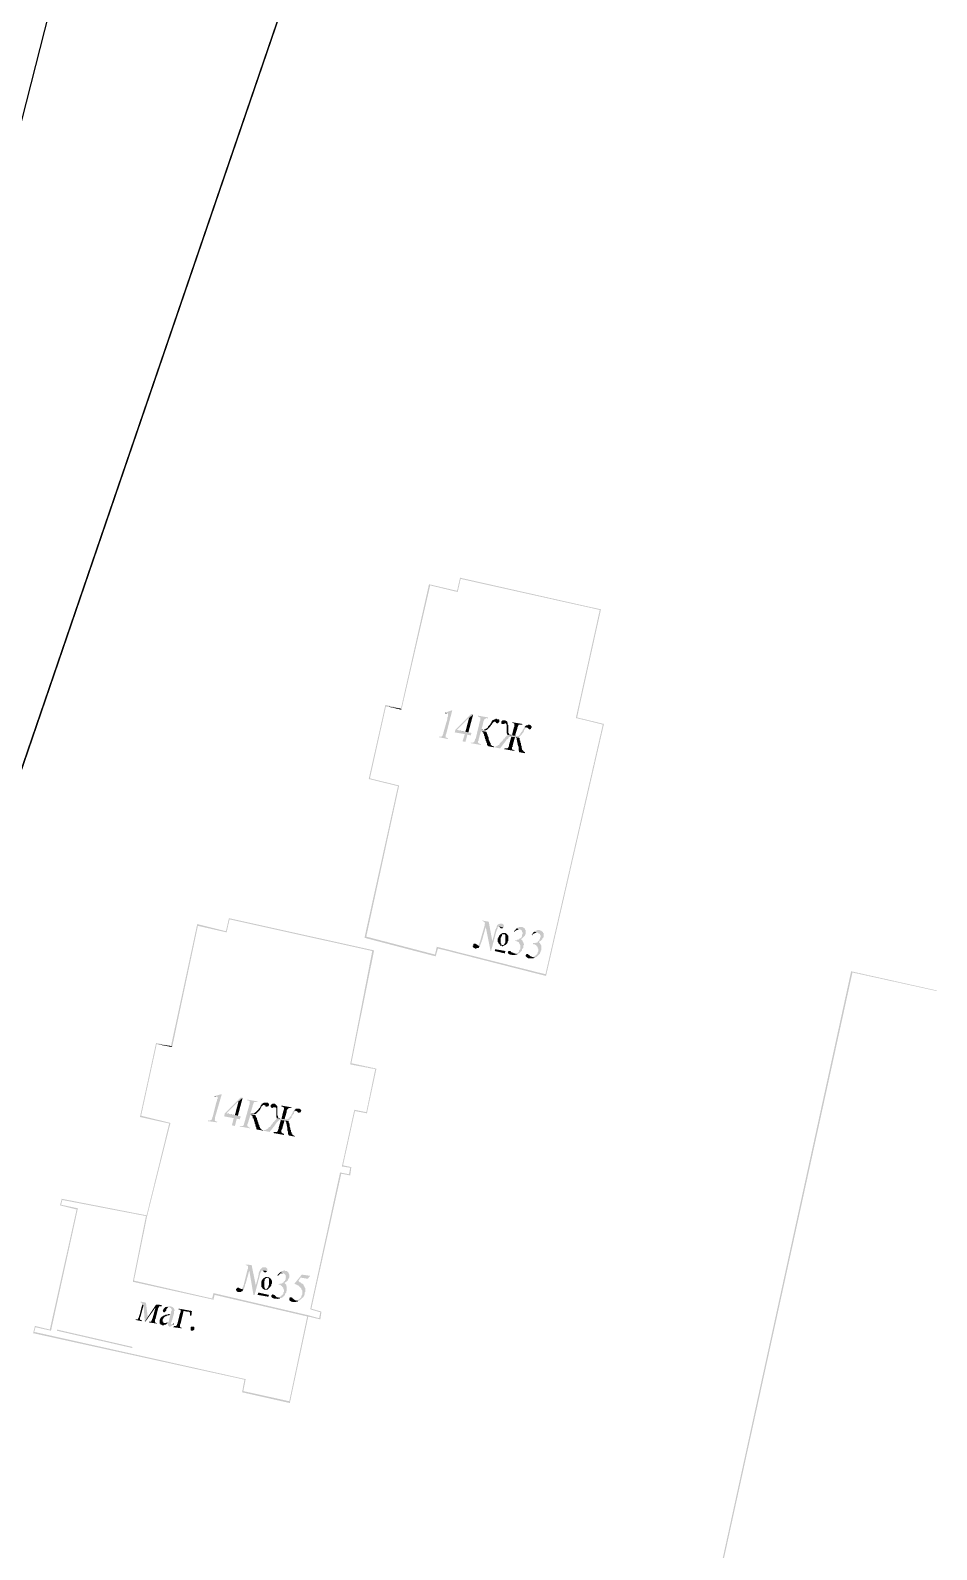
# Model space of a CAD drawing. Extents: x 243 to 885, y -99 to 1005.
# Drawn here: x 549.3 to 634.3, y 765.3 to 907.7 of the extents above; entities that cross this region are included whole.
import ezdxf

# ---------------------------------------------------------------- set-up
doc = ezdxf.new("R2010")
doc.units = 0
doc.header["$MEASUREMENT"] = 0
for name, color, linetype in [('DLXSCENE', 7, 'Continuous'), ('PDF _Геометрия', 7, 'Continuous'), ('PDF _Сплошная заливка', 7, 'Continuous')]:
    doc.layers.add(name, color=color, linetype=linetype)

# ---------------------------------------------------------------- blocks, each defined once
blk = doc.blocks.new('*U46')
blk.add_line((202.13, 735.12), (308.35, 1045.59))

msp = doc.modelspace()

# ---------------------------------------------------------------- hatches: boundary and pattern name
at = {"layer": 'PDF _Сплошная заливка', "linetype": 'ByBlock', "transparency": 33554559}
for points in [[(589.57, 856.4), (589.29, 855.17), (589.35, 855.06), (589.63, 856.29), (602.78, 853.43)], [(602.78, 853.44), (589.63, 856.29), (602.67, 853.38)], [(586.66, 855.79), (584.03, 844.14), (584.08, 844.03), (586.77, 855.68), (589.29, 855.17)], [(589.29, 855.17), (586.77, 855.68), (589.35, 855.06)], [(600.55, 843.3), (602.67, 853.38), (600.43, 843.25)], [(602.78, 853.43), (602.67, 853.37), (600.54, 843.3)], [(582.57, 844.48), (581.01, 837.53), (581.12, 837.59), (582.63, 844.37), (584.03, 844.14)], [(584.03, 844.13), (582.63, 844.36), (584.08, 844.02)], [(588.84, 843.97), (588.79, 843.97), (588.17, 843.74), (588.39, 843.69), (588.45, 843.69), (588.45, 843.63), (588.45, 843.58), (588.45, 843.52), (588.45, 843.46), (588.45, 843.41), (588.39, 843.29), (588.39, 843.18), (588, 841.84), (588, 841.78), (587.95, 841.67), (587.95, 841.62), (587.89, 841.56), (587.83, 841.51), (587.78, 841.51), (587.72, 841.51), (587.61, 841.51), (587.61, 841.45), (588.39, 841.28), (588.45, 841.34), (588.34, 841.4), (588.28, 841.4), (588.23, 841.4), (588.23, 841.45), (588.23, 841.51), (588.23, 841.62), (588.23, 841.67), (588.28, 841.78)], [(588.17, 843.75), (588.17, 843.69), (588.23, 843.69), (588.34, 843.69), (588.4, 843.69)], [(590.81, 843.58), (590.64, 843.64), (589.13, 842.13), (589.07, 841.9), (590.02, 841.74), (589.8, 841.06), (590.08, 841.01), (590.25, 841.68), (590.58, 841.62), (590.64, 841.85), (590.36, 841.9), (589.29, 842.13), (590.41, 843.25)], [(590.8, 843.58), (590.41, 843.24), (590.07, 841.95), (589.29, 842.12), (590.35, 841.9)], [(592.2, 843.3), (591.25, 843.47), (591.25, 843.36), (591.36, 843.36), (591.42, 843.3), (591.47, 843.3), (591.47, 843.24), (591.47, 843.19), (591.47, 843.13), (591.47, 843.02), (591.42, 842.91), (591.03, 841.28), (590.97, 841.28), (590.97, 841.17), (590.91, 841.06), (590.91, 841), (590.86, 841), (590.8, 840.95), (590.75, 840.95), (590.69, 840.95), (590.58, 840.95), (590.58, 840.89), (591.53, 840.72), (591.53, 840.78), (591.42, 840.84), (591.36, 840.84), (591.31, 840.89), (591.25, 840.95), (591.25, 841), (591.25, 841.06), (591.31, 841.12), (591.31, 841.23), (591.53, 842.01), (592.03, 841.96), (591.98, 842.01), (591.92, 842.01), (591.92, 842.07), (591.98, 842.07), (591.59, 842.18), (591.75, 842.85), (591.75, 842.91), (591.81, 843.02), (591.81, 843.08), (591.87, 843.13), (591.92, 843.19), (591.98, 843.19), (592.03, 843.24), (592.09, 843.24), (592.2, 843.19)], [(600.55, 843.3), (600.43, 843.24), (603.07, 842.69)], [(603.07, 842.69), (600.44, 843.25), (602.96, 842.63)], [(592.04, 841.96), (591.53, 842.02), (591.59, 842.02), (591.64, 841.96), (591.7, 841.91), (591.76, 841.91), (591.76, 841.85), (591.76, 841.79), (591.81, 841.74), (591.81, 841.62), (591.87, 841.57), (591.87, 841.45), (591.92, 841.34), (591.92, 841.28), (591.98, 841.23), (591.98, 841.12), (592.04, 841.01), (592.04, 840.95), (592.09, 840.9), (592.09, 840.84), (592.09, 840.73), (592.15, 840.67), (592.15, 840.62), (592.71, 840.5), (592.71, 840.56), (592.71, 840.62), (592.6, 840.62), (592.54, 840.67), (592.48, 840.73), (592.43, 840.79), (592.43, 840.84), (592.43, 840.9), (592.37, 840.95), (592.37, 841.01), (592.32, 841.06), (592.32, 841.12), (592.26, 841.23), (592.26, 841.28), (592.26, 841.4), (592.2, 841.51), (592.15, 841.62), (592.15, 841.68), (592.09, 841.79), (592.09, 841.85), (592.04, 841.91)], [(592.59, 843.02), (592.54, 842.96), (592.54, 842.91), (592.48, 842.79), (592.43, 842.74), (592.37, 842.62), (592.31, 842.57), (592.26, 842.51), (592.2, 842.46), (592.2, 842.4), (592.15, 842.35), (592.09, 842.29), (591.98, 842.24), (591.92, 842.18), (591.87, 842.18), (591.81, 842.13), (591.7, 842.13), (591.64, 842.13), (591.59, 842.18), (591.98, 842.07), (592.03, 842.13), (592.09, 842.13), (592.15, 842.18), (592.2, 842.24), (592.26, 842.29), (592.31, 842.35), (592.37, 842.4), (592.43, 842.51), (592.48, 842.57), (592.54, 842.62), (592.59, 842.74), (592.65, 842.79), (592.65, 842.85), (592.71, 842.85), (592.76, 842.91), (592.82, 842.91)], [(593.04, 843.13), (592.98, 843.18), (592.93, 843.18), (592.87, 843.13), (592.82, 843.13), (592.7, 843.07), (592.65, 843.07), (592.59, 843.02), (592.82, 842.9), (592.87, 842.9), (592.93, 842.85), (592.93, 842.79), (592.98, 842.79), (593.04, 842.74), (593.1, 842.74), (593.15, 842.79), (593.21, 842.85), (593.26, 842.9), (593.26, 842.96), (593.26, 843.02), (593.26, 843.07), (593.21, 843.13), (593.15, 843.13)], [(595.62, 842.41), (595.56, 842.35), (595.56, 842.3), (595.51, 842.24), (595.45, 842.13), (595.4, 842.01), (595.34, 841.96), (595.28, 841.85), (595.23, 841.79), (595.23, 841.74), (595.17, 841.68), (595.12, 841.62), (595.06, 841.57), (595, 841.57), (594.89, 841.57), (594.84, 841.57), (594, 841.68), (594.05, 841.62), (594, 841.62), (593.94, 841.57), (593.88, 841.51), (593.83, 841.46), (593.77, 841.4), (593.77, 841.35), (593.66, 841.29), (593.6, 841.18), (593.55, 841.12), (593.49, 841.06), (593.44, 841.01), (593.38, 840.95), (593.32, 840.89), (593.27, 840.84), (593.27, 840.78), (593.21, 840.73), (593.16, 840.73), (593.1, 840.67), (593.05, 840.62), (592.99, 840.62), (592.93, 840.56), (592.82, 840.56), (592.77, 840.56), (592.77, 840.51), (593.32, 840.39), (593.83, 841.06), (593.88, 841.12), (593.94, 841.23), (594.05, 841.29), (594.11, 841.35), (594.11, 841.4), (594.17, 841.46), (594.28, 841.51), (594.33, 841.51), (594.78, 841.46), (595.12, 841.4), (595.12, 841.46), (595.17, 841.51), (595.23, 841.57), (595.28, 841.62), (595.34, 841.68), (595.4, 841.79), (595.45, 841.85), (595.51, 841.9), (595.56, 842.01), (595.56, 842.07), (595.62, 842.18), (595.68, 842.24), (595.68, 842.3), (595.73, 842.3), (595.79, 842.35), (595.84, 842.35)], [(593.77, 843.02), (593.71, 843.02), (593.66, 843.02), (593.6, 843.02), (593.55, 843.02), (593.49, 842.96), (593.43, 842.91), (593.43, 842.85), (593.43, 842.79), (593.43, 842.74), (593.49, 842.68), (593.55, 842.68), (593.6, 842.68), (593.71, 842.68), (593.77, 842.74), (593.88, 842.74), (594.05, 842.68), (594.05, 842.74), (594.05, 842.79), (593.99, 842.85), (593.99, 842.91), (593.94, 842.96), (593.88, 842.96), (593.83, 843.02)], [(594.05, 842.68), (593.88, 842.74), (593.88, 842.68), (593.94, 842.63), (593.94, 842.57), (593.94, 842.51), (593.94, 842.4), (593.94, 842.29), (593.94, 842.23), (593.94, 842.12), (593.94, 842.01), (593.94, 841.95), (593.94, 841.9), (593.94, 841.84), (593.99, 841.73), (593.99, 841.67), (594.83, 841.56), (594.33, 841.67), (594.27, 841.67), (594.22, 841.67), (594.16, 841.73), (594.16, 841.78), (594.1, 841.84), (594.1, 841.9), (594.1, 841.95), (594.1, 842.01), (594.1, 842.06), (594.1, 842.17), (594.1, 842.29), (594.1, 842.34), (594.1, 842.46), (594.1, 842.51), (594.1, 842.57), (594.05, 842.63)], [(595.4, 842.69), (594.44, 842.85), (594.44, 842.8), (594.5, 842.8), (594.61, 842.74), (594.67, 842.69), (594.67, 842.63), (594.67, 842.58), (594.67, 842.46), (594.61, 842.35), (594.44, 841.62), (594.39, 841.68), (594.33, 841.68), (594.84, 841.57), (594.72, 841.57), (594.95, 842.3), (594.95, 842.35), (595, 842.46), (595, 842.52), (595.06, 842.58), (595.06, 842.63), (595.12, 842.63), (595.23, 842.63), (595.28, 842.63), (595.4, 842.63)], [(596.07, 842.63), (596.01, 842.63), (595.95, 842.63), (595.9, 842.57), (595.84, 842.57), (595.79, 842.57), (595.73, 842.52), (595.67, 842.46), (595.62, 842.4), (595.84, 842.35), (595.9, 842.35), (595.95, 842.29), (596.01, 842.23), (596.07, 842.18), (596.12, 842.18), (596.23, 842.23), (596.23, 842.29), (596.29, 842.35), (596.29, 842.46), (596.23, 842.52), (596.23, 842.57), (596.18, 842.57)], [(597.63, 819.05), (602.95, 842.63), (597.58, 819.22)], [(603.06, 842.68), (602.95, 842.62), (597.63, 819.05)], [(594.78, 841.45), (594.33, 841.5), (594.38, 841.5), (594.16, 840.72), (594.16, 840.66), (594.16, 840.61), (594.1, 840.5), (594.05, 840.44), (594.05, 840.39), (593.99, 840.39), (593.94, 840.39), (593.82, 840.39), (593.77, 840.39), (593.71, 840.33), (594.66, 840.16), (594.72, 840.22), (594.66, 840.22), (594.61, 840.22), (594.55, 840.27), (594.5, 840.27), (594.44, 840.33), (594.44, 840.39), (594.44, 840.5), (594.5, 840.55), (594.5, 840.66), (594.72, 841.45)], [(595.11, 841.39), (594.78, 841.45), (594.83, 841.39), (594.89, 841.34), (594.89, 841.22), (595, 840.67), (595.06, 840.55), (595.06, 840.44), (595.06, 840.33), (595.06, 840.22), (595.11, 840.16), (595.11, 840.11), (595.11, 840.05), (595.67, 839.94), (595.67, 840.05), (595.62, 840.05), (595.56, 840.11), (595.5, 840.11), (595.5, 840.16), (595.45, 840.22), (595.39, 840.27), (595.39, 840.33), (595.39, 840.38), (595.34, 840.44), (595.34, 840.55), (595.34, 840.61), (595.28, 840.72), (595.28, 840.78), (595.28, 840.89), (595.22, 840.95), (595.22, 841.06), (595.22, 841.11), (595.17, 841.17), (595.17, 841.22), (595.17, 841.28), (595.17, 841.34)], [(581, 837.53), (583.86, 836.92), (581.12, 837.59)], [(580.61, 822.64), (580.78, 822.75), (583.75, 836.86)], [(583.75, 836.86), (580.78, 822.75), (583.86, 836.91)], [(583.75, 836.86), (583.86, 836.92), (581.01, 837.53)], [(564.93, 823.93), (562.47, 812.5), (562.58, 812.39), (564.99, 823.76), (567.62, 823.26)], [(567.62, 823.26), (564.99, 823.76), (567.68, 823.15)], [(567.9, 824.48), (567.62, 823.25), (567.68, 823.14), (567.96, 824.37), (581.51, 821.46)], [(581.51, 821.46), (567.96, 824.37), (581.34, 821.4)], [(591.87, 823.76), (591.48, 822.42), (591.48, 822.36), (591.42, 822.25), (591.42, 822.19), (591.37, 822.09), (591.37, 822.03), (591.31, 821.97), (591.25, 821.91), (591.42, 821.86), (591.42, 821.91), (591.48, 821.97), (591.48, 822.03), (591.53, 822.09), (591.53, 822.14), (591.59, 822.25), (591.59, 822.31), (591.64, 822.42), (591.98, 823.65)], [(592.26, 824.15), (591.64, 824.26), (591.64, 824.21), (591.7, 824.21), (591.81, 824.15), (591.87, 824.09), (591.92, 824.04), (591.92, 823.99), (591.87, 823.93), (591.87, 823.87), (591.87, 823.76), (591.98, 823.65), (592.43, 821.41), (592.6, 822.3)], [(593.49, 823.98), (593.43, 823.98), (593.38, 823.98), (593.32, 823.98), (593.27, 823.92), (593.21, 823.92), (593.1, 823.87), (593.04, 823.81), (593.04, 823.76), (592.99, 823.65), (592.99, 823.59), (592.93, 823.53), (592.93, 823.48), (592.87, 823.42), (592.87, 823.31), (592.82, 823.2), (592.82, 823.14), (592.59, 822.3), (592.43, 821.41), (592.48, 821.41), (592.99, 823.31), (593.04, 823.37), (593.04, 823.42), (593.1, 823.53), (593.1, 823.59), (593.1, 823.65), (593.15, 823.65), (593.21, 823.7), (593.66, 823.59), (593.66, 823.7), (593.71, 823.7), (593.66, 823.81), (593.66, 823.87), (593.6, 823.92), (593.55, 823.92)], [(593.66, 823.59), (593.21, 823.71), (593.27, 823.65), (593.33, 823.59), (593.38, 823.54), (593.44, 823.54), (593.49, 823.54), (593.55, 823.54), (593.61, 823.59)], [(594.89, 823.53), (594.83, 823.48), (594.78, 823.42), (594.72, 823.36), (594.67, 823.31), (594.61, 823.2), (594.67, 823.2), (594.72, 823.26), (594.78, 823.31), (594.89, 823.36), (594.95, 823.36), (595, 823.42), (595.06, 823.42), (595.11, 823.42), (595.17, 823.42)], [(595.34, 823.64), (595.28, 823.64), (595.22, 823.64), (595.17, 823.64), (595.11, 823.64), (595.06, 823.59), (594.94, 823.59), (594.89, 823.53), (595.17, 823.42), (595.22, 823.42), (595.28, 823.36), (595.34, 823.36), (595.34, 823.31), (595.39, 823.25), (595.39, 823.19), (595.45, 823.14), (595.45, 823.09), (595.45, 823.03), (595.39, 822.92), (595.39, 822.86), (595.39, 822.8), (595.34, 822.69), (595.28, 822.64), (595.22, 822.58), (595.17, 822.58), (595.11, 822.52), (595.06, 822.47), (595, 822.47), (594.94, 822.47), (594.89, 822.41), (594.83, 822.41), (594.78, 822.41), (594.72, 822.35), (594.78, 822.35), (594.83, 822.35), (594.89, 822.3), (594.94, 822.3), (595, 822.25), (595.06, 822.25), (595.11, 822.19), (595.11, 822.13), (595.17, 822.07), (595.17, 822.02), (595.22, 821.96), (595.22, 821.91), (595.22, 821.85), (595.22, 821.74), (595.22, 821.68), (595.22, 821.57), (595.17, 821.52), (595.11, 821.46), (595.11, 821.35), (595.06, 821.29), (595, 821.29), (595, 821.23), (594.89, 821.23), (594.83, 821.18), (594.78, 821.18), (594.72, 821.18), (594.66, 821.18), (594.94, 821.07), (595, 821.13), (595.06, 821.18), (595.11, 821.18), (595.17, 821.23), (595.22, 821.29), (595.28, 821.35), (595.34, 821.4), (595.39, 821.46), (595.39, 821.57), (595.45, 821.63), (595.5, 821.68), (595.5, 821.8), (595.5, 821.85), (595.5, 821.91), (595.56, 821.96), (595.56, 822.07), (595.5, 822.13), (595.5, 822.19), (595.5, 822.25), (595.45, 822.3), (595.45, 822.35), (595.39, 822.41), (595.34, 822.47), (595.28, 822.52), (595.39, 822.58), (595.45, 822.64), (595.5, 822.69), (595.56, 822.75), (595.62, 822.8), (595.67, 822.86), (595.67, 822.92), (595.73, 822.97), (595.73, 823.03), (595.73, 823.09), (595.73, 823.14), (595.73, 823.25), (595.73, 823.31), (595.73, 823.36), (595.67, 823.42), (595.67, 823.47), (595.62, 823.53), (595.56, 823.59), (595.5, 823.59), (595.45, 823.64)], [(597.02, 823.37), (596.96, 823.37), (596.91, 823.37), (596.85, 823.37), (596.74, 823.31), (596.68, 823.31), (596.63, 823.26), (596.57, 823.2), (596.85, 823.15), (596.85, 823.09), (596.91, 823.09), (596.96, 823.03), (597.02, 823.03), (597.08, 822.98), (597.08, 822.92), (597.13, 822.86), (597.13, 822.76), (597.13, 822.7), (597.08, 822.64), (597.08, 822.59), (597.02, 822.47), (597.02, 822.41), (596.96, 822.36), (596.91, 822.31), (596.85, 822.25), (596.8, 822.19), (596.68, 822.19), (596.63, 822.14), (596.57, 822.14), (596.46, 822.14), (596.4, 822.14), (596.4, 822.08), (596.46, 822.03), (596.52, 822.03), (596.57, 822.03), (596.63, 821.97), (596.68, 821.97), (596.74, 821.91), (596.74, 821.86), (596.8, 821.8), (596.85, 821.8), (596.85, 821.74), (596.85, 821.69), (596.91, 821.58), (596.91, 821.52), (596.91, 821.47), (596.91, 821.35), (596.85, 821.3), (596.85, 821.19), (596.8, 821.13), (596.74, 821.07), (596.68, 821.02), (596.63, 820.96), (596.57, 820.9), (596.52, 820.9), (596.46, 820.85), (596.4, 820.85), (596.35, 820.85), (596.63, 820.8), (596.68, 820.85), (596.74, 820.85), (596.8, 820.9), (596.85, 820.96), (596.91, 821.02), (596.96, 821.07), (597.02, 821.13), (597.08, 821.19), (597.08, 821.24), (597.13, 821.35), (597.13, 821.41), (597.19, 821.47), (597.19, 821.52), (597.19, 821.64), (597.19, 821.69), (597.19, 821.74), (597.19, 821.86), (597.19, 821.91), (597.13, 821.97), (597.13, 822.03), (597.08, 822.08), (597.08, 822.14), (597.02, 822.19), (596.96, 822.19), (596.96, 822.25), (597.02, 822.31), (597.13, 822.36), (597.19, 822.41), (597.24, 822.47), (597.3, 822.53), (597.3, 822.59), (597.36, 822.64), (597.41, 822.7), (597.41, 822.76), (597.41, 822.81), (597.41, 822.86), (597.41, 822.92), (597.41, 823.03), (597.41, 823.09), (597.36, 823.09), (597.36, 823.15), (597.3, 823.2), (597.3, 823.26), (597.24, 823.26), (597.19, 823.31), (597.13, 823.31)], [(580.61, 822.64), (587.22, 821.07), (580.78, 822.75)], [(587.28, 820.9), (587.22, 821.07), (580.61, 822.64)], [(580.72, 822.75), (580.67, 822.64), (582.74, 822.24)], [(582.74, 822.25), (580.67, 822.64), (582.74, 822.13)], [(590.97, 822.08), (590.92, 822.08), (590.86, 822.08), (590.81, 822.03), (590.81, 821.91), (590.75, 821.91), (590.75, 821.86), (590.81, 821.75), (590.86, 821.69), (590.92, 821.69), (590.97, 821.63), (591.03, 821.63), (591.09, 821.63), (591.14, 821.69), (591.25, 821.69), (591.31, 821.69), (591.36, 821.75), (591.36, 821.8), (591.42, 821.86), (591.25, 821.91), (591.2, 821.97), (591.14, 822.03), (591.09, 822.03), (591.03, 822.08)], [(593.49, 823.03), (593.44, 823.03), (593.38, 822.98), (593.32, 822.92), (593.27, 822.86), (593.21, 822.81), (593.21, 822.75), (593.16, 822.7), (593.16, 822.58), (593.1, 822.58), (593.1, 822.47), (593.1, 822.42), (593.1, 822.36), (593.1, 822.25), (593.16, 822.19), (593.16, 822.13), (593.21, 822.08), (593.27, 822.03), (593.55, 821.97), (593.49, 821.97), (593.44, 822.03), (593.44, 822.08), (593.38, 822.13), (593.38, 822.25), (593.38, 822.3), (593.38, 822.36), (593.38, 822.47), (593.38, 822.53), (593.38, 822.64), (593.44, 822.7), (593.44, 822.75), (593.49, 822.81), (593.49, 822.92), (593.55, 822.98), (593.6, 822.98), (593.66, 822.98), (593.72, 822.98)], [(593.71, 823.09), (593.66, 823.09), (593.6, 823.09), (593.55, 823.09), (593.49, 823.03), (593.71, 822.97), (593.77, 822.97), (593.77, 822.92), (593.83, 822.87), (593.83, 822.81), (593.83, 822.69), (593.83, 822.64), (593.83, 822.52), (593.83, 822.47), (593.83, 822.42), (593.83, 822.3), (593.83, 822.25), (593.77, 822.13), (593.71, 822.08), (593.71, 822.02), (593.66, 821.97), (593.6, 821.97), (593.55, 821.97), (593.27, 822.02), (593.32, 821.97), (593.32, 821.91), (593.43, 821.91), (593.49, 821.91), (593.49, 821.85), (593.6, 821.85), (593.66, 821.91), (593.71, 821.91), (593.77, 821.97), (593.83, 821.97), (593.88, 822.02), (593.94, 822.08), (593.99, 822.13), (594.05, 822.25), (594.05, 822.3), (594.11, 822.36), (594.11, 822.47), (594.11, 822.52), (594.11, 822.58), (594.11, 822.69), (594.11, 822.75), (594.11, 822.81), (594.05, 822.87), (593.99, 822.92), (593.99, 822.97), (593.94, 823.03), (593.88, 823.03), (593.83, 823.09)], [(596.57, 823.2), (596.51, 823.2), (596.46, 823.14), (596.4, 823.08), (596.34, 822.97), (596.29, 822.92), (596.34, 822.86), (596.34, 822.92), (596.4, 822.97), (596.46, 823.03), (596.51, 823.03), (596.57, 823.08), (596.62, 823.08), (596.74, 823.14), (596.79, 823.14), (596.85, 823.14)], [(579.38, 810.88), (581.34, 821.41), (579.27, 810.77)], [(581.51, 821.46), (581.34, 821.41), (579.38, 810.88)], [(587.39, 821.8), (587.22, 821.07), (587.28, 820.9), (587.5, 821.63), (597.58, 819.22)], [(597.64, 819.06), (597.58, 819.23), (587.5, 821.64)], [(593.82, 821.4), (592.87, 821.57), (592.82, 821.4), (593.77, 821.18)], [(594.22, 821.41), (594.11, 821.41), (594.05, 821.29), (594.05, 821.24), (594.11, 821.19), (594.11, 821.13), (594.16, 821.13), (594.22, 821.07), (594.33, 821.07), (594.39, 821.07), (594.44, 821.02), (594.5, 821.02), (594.61, 821.02), (594.67, 821.02), (594.72, 821.02), (594.78, 821.07), (594.89, 821.07), (594.95, 821.07), (594.67, 821.19), (594.61, 821.19), (594.55, 821.24), (594.5, 821.24), (594.44, 821.29), (594.39, 821.29), (594.33, 821.35), (594.33, 821.41), (594.27, 821.41)], [(595.9, 821.12), (595.84, 821.12), (595.78, 821.12), (595.78, 821.07), (595.73, 821.01), (595.73, 820.9), (595.78, 820.85), (595.84, 820.79), (595.9, 820.79), (595.95, 820.73), (596.06, 820.73), (596.12, 820.73), (596.18, 820.73), (596.29, 820.73), (596.34, 820.73), (596.4, 820.73), (596.46, 820.73), (596.51, 820.79), (596.62, 820.79), (596.34, 820.85), (596.23, 820.9), (596.18, 820.9), (596.12, 820.95), (596.06, 821.01), (596.01, 821.07), (595.95, 821.07), (595.95, 821.12)], [(606.59, 729.24), (626.36, 819.39), (634.25, 817.71), (626.24, 819.5), (606.48, 729.19)], [(634.25, 817.71), (626.35, 819.39), (634.25, 817.65)], [(561.07, 812.78), (559.56, 805.84), (559.67, 805.95), (561.13, 812.67), (562.47, 812.5)], [(562.47, 812.5), (561.13, 812.67), (562.58, 812.39)], [(579.38, 810.88), (579.27, 810.77), (581.73, 810.38)], [(581.73, 810.37), (579.27, 810.77), (581.62, 810.32)], [(580.84, 806.17), (581.62, 810.32), (580.78, 806.28)], [(581.73, 810.37), (581.62, 810.32), (580.83, 806.17)], [(567.23, 807.97), (567.17, 807.97), (566.56, 807.8), (566.73, 807.75), (566.78, 807.75), (566.84, 807.69), (566.84, 807.64), (566.84, 807.58), (566.84, 807.52), (566.78, 807.47), (566.78, 807.36), (566.73, 807.24), (566.39, 805.9), (566.33, 805.79), (566.33, 805.73), (566.28, 805.62), (566.28, 805.56), (566.17, 805.56), (566.17, 805.51), (566.05, 805.51), (566, 805.56), (565.94, 805.45), (566.78, 805.34), (566.84, 805.4), (566.78, 805.4), (566.73, 805.4), (566.67, 805.45), (566.61, 805.45), (566.61, 805.51), (566.56, 805.56), (566.61, 805.62), (566.61, 805.73), (566.61, 805.84)], [(569.19, 807.64), (568.97, 807.64), (567.51, 806.18), (567.45, 805.9), (568.35, 805.73), (568.18, 805.06), (568.46, 805), (568.63, 805.68), (568.91, 805.62), (569.02, 805.9), (568.74, 805.96), (567.68, 806.18), (568.8, 807.3)], [(569.19, 807.64), (568.8, 807.3), (568.46, 806.01), (567.68, 806.18), (568.74, 805.96)], [(570.59, 807.3), (569.64, 807.47), (569.58, 807.41), (569.69, 807.41), (569.75, 807.36), (569.81, 807.36), (569.86, 807.3), (569.86, 807.24), (569.86, 807.19), (569.86, 807.08), (569.81, 806.96), (569.36, 805.34), (569.36, 805.28), (569.3, 805.23), (569.3, 805.12), (569.25, 805.06), (569.25, 805), (569.19, 805), (569.13, 805), (569.02, 805), (568.97, 805), (568.91, 804.95), (569.86, 804.78), (569.92, 804.84), (569.86, 804.84), (569.81, 804.84), (569.75, 804.89), (569.69, 804.95), (569.64, 804.95), (569.64, 805), (569.64, 805.12), (569.64, 805.17), (569.69, 805.28), (569.92, 806.07), (570.37, 806.01), (570.31, 806.07), (570.37, 806.12), (569.92, 806.18), (570.14, 806.91), (570.14, 806.96), (570.2, 807.08), (570.2, 807.13), (570.25, 807.19), (570.25, 807.24), (570.31, 807.24), (570.37, 807.24), (570.48, 807.24), (570.53, 807.24)], [(570.98, 807.02), (570.93, 806.96), (570.87, 806.91), (570.87, 806.85), (570.81, 806.74), (570.76, 806.68), (570.7, 806.63), (570.65, 806.52), (570.59, 806.46), (570.53, 806.4), (570.48, 806.35), (570.42, 806.29), (570.37, 806.29), (570.31, 806.24), (570.25, 806.18), (570.2, 806.18), (570.14, 806.18), (570.09, 806.18), (570.03, 806.18), (569.92, 806.18), (570.37, 806.12), (570.42, 806.12), (570.48, 806.18), (570.53, 806.24), (570.59, 806.29), (570.65, 806.35), (570.7, 806.4), (570.76, 806.46), (570.81, 806.52), (570.87, 806.63), (570.87, 806.68), (570.93, 806.74), (570.98, 806.85), (571.04, 806.91), (571.09, 806.91), (571.09, 806.96), (571.15, 806.96)], [(571.43, 807.19), (571.21, 807.19), (571.09, 807.13), (571.04, 807.08), (570.98, 807.08), (570.98, 807.02), (571.15, 806.96), (571.21, 806.96), (571.32, 806.91), (571.32, 806.85), (571.37, 806.8), (571.43, 806.8), (571.49, 806.8), (571.54, 806.85), (571.6, 806.85), (571.65, 806.96), (571.65, 807.02), (571.65, 807.08), (571.6, 807.08), (571.6, 807.13), (571.54, 807.19)], [(574.01, 806.46), (573.95, 806.4), (573.89, 806.35), (573.89, 806.24), (573.84, 806.18), (573.78, 806.07), (573.73, 805.96), (573.67, 805.9), (573.61, 805.84), (573.56, 805.79), (573.56, 805.73), (573.56, 805.68), (573.45, 805.68), (573.39, 805.62), (573.33, 805.62), (573.28, 805.62), (573.22, 805.62), (572.38, 805.73), (572.44, 805.68), (572.38, 805.68), (572.33, 805.62), (572.27, 805.56), (572.21, 805.51), (572.16, 805.45), (572.16, 805.4), (572.05, 805.34), (571.99, 805.23), (571.93, 805.17), (571.88, 805.12), (571.82, 805), (571.77, 804.95), (571.71, 804.89), (571.65, 804.89), (571.6, 804.84), (571.6, 804.78), (571.54, 804.78), (571.54, 804.72), (571.49, 804.72), (571.43, 804.67), (571.37, 804.67), (571.32, 804.61), (571.21, 804.61), (571.15, 804.61), (571.09, 804.56), (571.71, 804.44), (572.21, 805.06), (572.27, 805.17), (572.33, 805.23), (572.38, 805.34), (572.44, 805.4), (572.49, 805.45), (572.55, 805.45), (572.55, 805.51), (572.61, 805.56), (572.66, 805.56), (572.72, 805.56), (573.11, 805.51), (573.5, 805.45), (573.45, 805.51), (573.5, 805.51), (573.56, 805.56), (573.61, 805.62), (573.67, 805.68), (573.73, 805.73), (573.78, 805.79), (573.78, 805.9), (573.84, 805.96), (573.89, 806.07), (573.95, 806.12), (574.01, 806.18), (574.01, 806.29), (574.06, 806.35), (574.12, 806.35), (574.12, 806.4), (574.23, 806.4)], [(572.16, 807.08), (571.99, 807.08), (571.93, 807.02), (571.88, 807.02), (571.82, 806.96), (571.82, 806.91), (571.82, 806.85), (571.82, 806.8), (571.88, 806.74), (571.93, 806.68), (571.99, 806.68), (572.05, 806.74), (572.1, 806.74), (572.16, 806.74), (572.21, 806.74), (572.44, 806.74), (572.44, 806.85), (572.38, 806.91), (572.33, 806.96), (572.27, 807.02), (572.21, 807.08)], [(572.44, 806.74), (572.21, 806.74), (572.27, 806.74), (572.33, 806.68), (572.33, 806.63), (572.33, 806.57), (572.33, 806.46), (572.33, 806.35), (572.33, 806.24), (572.33, 806.18), (572.33, 806.07), (572.33, 806.01), (572.33, 805.96), (572.33, 805.9), (572.33, 805.84), (572.38, 805.79), (572.38, 805.73), (573.22, 805.62), (572.72, 805.68), (572.66, 805.73), (572.61, 805.73), (572.55, 805.79), (572.49, 805.79), (572.49, 805.84), (572.49, 805.96), (572.44, 805.96), (572.44, 806.07), (572.44, 806.12), (572.44, 806.24), (572.44, 806.29), (572.44, 806.35), (572.44, 806.46), (572.44, 806.57), (572.44, 806.63), (572.44, 806.68)], [(573.78, 806.74), (572.83, 806.91), (572.77, 806.85), (572.83, 806.85), (572.89, 806.8), (572.94, 806.8), (573, 806.74), (573.05, 806.74), (573.05, 806.68), (573.05, 806.63), (573.05, 806.57), (573.05, 806.52), (573, 806.4), (572.83, 805.68), (572.77, 805.68), (572.72, 805.68), (573.22, 805.62), (573.17, 805.62), (573.11, 805.62), (573.33, 806.35), (573.33, 806.4), (573.33, 806.46), (573.39, 806.57), (573.45, 806.63), (573.5, 806.68), (573.56, 806.68), (573.67, 806.68), (573.73, 806.68)], [(574.45, 806.63), (574.17, 806.63), (574.17, 806.57), (574.12, 806.57), (574.06, 806.52), (574.01, 806.46), (574.23, 806.4), (574.29, 806.35), (574.34, 806.35), (574.34, 806.29), (574.4, 806.24), (574.45, 806.24), (574.51, 806.24), (574.57, 806.29), (574.62, 806.29), (574.68, 806.4), (574.68, 806.46), (574.62, 806.57), (574.57, 806.57), (574.51, 806.63)], [(570.37, 806.01), (569.92, 806.07), (569.97, 806.01), (570.03, 806.01), (570.09, 805.96), (570.09, 805.9), (570.14, 805.9), (570.14, 805.84), (570.14, 805.73), (570.2, 805.68), (570.25, 805.56), (570.25, 805.51), (570.31, 805.34), (570.31, 805.23), (570.37, 805.17), (570.37, 805.06), (570.42, 805), (570.42, 804.89), (570.48, 804.84), (570.48, 804.78), (570.48, 804.72), (570.48, 804.67), (570.53, 804.67), (571.09, 804.56), (571.09, 804.61), (571.04, 804.61), (570.98, 804.67), (570.93, 804.67), (570.87, 804.72), (570.87, 804.78), (570.81, 804.84), (570.81, 804.89), (570.76, 804.95), (570.76, 805), (570.76, 805.06), (570.7, 805.12), (570.7, 805.17), (570.65, 805.23), (570.65, 805.34), (570.59, 805.45), (570.59, 805.51), (570.53, 805.62), (570.53, 805.73), (570.48, 805.79), (570.42, 805.9), (570.42, 805.96)], [(573.11, 805.51), (572.72, 805.56), (572.77, 805.56), (572.55, 804.78), (572.55, 804.72), (572.49, 804.61), (572.49, 804.56), (572.44, 804.5), (572.44, 804.44), (572.38, 804.44), (572.27, 804.44), (572.21, 804.44), (572.1, 804.44), (572.1, 804.33), (573.05, 804.16), (573.05, 804.28), (573, 804.28), (572.89, 804.33), (572.83, 804.39), (572.83, 804.44), (572.83, 804.5), (572.83, 804.61), (572.89, 804.72)], [(573.5, 805.45), (573.11, 805.51), (573.17, 805.51), (573.22, 805.45), (573.22, 805.4), (573.28, 805.34), (573.28, 805.28), (573.39, 804.72), (573.39, 804.56), (573.45, 804.44), (573.45, 804.39), (573.45, 804.28), (573.45, 804.22), (573.5, 804.16), (573.5, 804.11), (574.06, 804), (574.06, 804.05), (574.01, 804.11), (573.95, 804.11), (573.89, 804.16), (573.84, 804.22), (573.84, 804.28), (573.78, 804.28), (573.78, 804.33), (573.78, 804.39), (573.73, 804.44), (573.73, 804.5), (573.73, 804.61), (573.67, 804.67), (573.67, 804.78), (573.61, 804.89), (573.61, 805), (573.61, 805.12), (573.56, 805.17), (573.56, 805.23), (573.56, 805.28), (573.5, 805.34)], [(570.03, 791.96), (569.47, 792.01), (569.47, 791.96), (569.53, 791.96), (569.58, 791.9), (569.64, 791.9), (569.69, 791.85), (569.69, 791.79), (569.69, 791.73), (569.69, 791.68), (569.69, 791.62), (569.64, 791.51), (569.81, 791.45), (570.2, 789.16), (570.42, 790.05)], [(569.64, 791.51), (569.3, 790.17), (569.3, 790.11), (569.25, 790.05), (569.25, 789.94), (569.19, 789.89), (569.19, 789.83), (569.13, 789.77), (569.13, 789.72), (569.08, 789.72), (569.25, 789.66), (569.3, 789.72), (569.3, 789.77), (569.36, 789.83), (569.36, 789.89), (569.41, 790), (569.41, 790.11), (569.47, 790.22), (569.81, 791.45)], [(571.32, 791.73), (571.04, 791.73), (570.98, 791.68), (570.93, 791.62), (570.87, 791.57), (570.81, 791.51), (570.81, 791.45), (570.76, 791.4), (570.76, 791.34), (570.7, 791.23), (570.7, 791.17), (570.7, 791.06), (570.65, 791.01), (570.65, 790.89), (570.42, 790.05), (570.2, 789.16), (570.31, 789.16), (570.81, 791.06), (570.81, 791.12), (570.87, 791.23), (570.87, 791.29), (570.93, 791.34), (570.93, 791.4), (570.98, 791.45), (571.04, 791.45), (571.49, 791.4), (571.49, 791.45), (571.49, 791.51), (571.49, 791.57), (571.49, 791.62), (571.43, 791.68), (571.37, 791.73)], [(571.32, 790.84), (571.26, 790.78), (571.15, 790.73), (571.09, 790.67), (571.04, 790.61), (570.98, 790.5), (570.98, 790.45), (570.93, 790.39), (570.93, 790.33), (570.93, 790.22), (570.93, 790.17), (570.93, 790.11), (570.93, 790.05), (570.93, 789.94), (570.98, 789.89), (571.04, 789.83), (571.04, 789.77), (571.37, 789.72), (571.32, 789.72), (571.26, 789.77), (571.26, 789.83), (571.21, 789.89), (571.21, 790), (571.21, 790.05), (571.21, 790.17), (571.21, 790.22), (571.21, 790.28), (571.21, 790.39), (571.21, 790.45), (571.26, 790.5), (571.26, 790.61), (571.32, 790.67), (571.37, 790.73), (571.43, 790.73), (571.49, 790.78), (571.54, 790.78)], [(571.49, 791.4), (571.04, 791.45), (571.09, 791.45), (571.15, 791.34), (571.21, 791.29), (571.26, 791.29), (571.37, 791.29), (571.43, 791.34)], [(571.54, 790.84), (571.32, 790.84), (571.54, 790.78), (571.54, 790.73), (571.6, 790.73), (571.65, 790.67), (571.65, 790.56), (571.65, 790.5), (571.65, 790.45), (571.65, 790.39), (571.65, 790.33), (571.65, 790.22), (571.65, 790.17), (571.65, 790.05), (571.6, 790), (571.6, 789.89), (571.54, 789.83), (571.49, 789.77), (571.43, 789.72), (571.37, 789.72), (571.04, 789.77), (571.09, 789.72), (571.15, 789.72), (571.21, 789.66), (571.26, 789.66), (571.32, 789.66), (571.37, 789.66), (571.43, 789.66), (571.54, 789.66), (571.6, 789.72), (571.65, 789.77), (571.71, 789.83), (571.77, 789.89), (571.82, 789.94), (571.82, 790), (571.88, 790.05), (571.88, 790.17), (571.93, 790.22), (571.93, 790.28), (571.93, 790.39), (571.93, 790.45), (571.93, 790.5), (571.88, 790.56), (571.88, 790.61), (571.82, 790.67), (571.77, 790.73), (571.71, 790.78), (571.65, 790.78), (571.6, 790.84)], [(573.17, 791.4), (573.11, 791.45), (573.05, 791.45), (573, 791.4), (572.89, 791.4), (572.83, 791.4), (572.77, 791.34), (572.72, 791.29), (573, 791.17), (573.05, 791.17), (573.11, 791.12), (573.17, 791.06), (573.22, 791.01), (573.22, 790.89), (573.28, 790.84), (573.22, 790.78), (573.22, 790.67), (573.22, 790.61), (573.17, 790.56), (573.17, 790.5), (573.11, 790.45), (573.05, 790.39), (573, 790.33), (572.94, 790.28), (572.83, 790.22), (572.77, 790.22), (572.72, 790.22), (572.61, 790.17), (572.55, 790.17), (572.55, 790.11), (572.61, 790.11), (572.66, 790.11), (572.72, 790.11), (572.77, 790.05), (572.83, 790), (572.89, 790), (572.89, 789.94), (572.94, 789.89), (573, 789.83), (573, 789.72), (573.05, 789.66), (573.05, 789.61), (573.05, 789.49), (573.05, 789.44), (573, 789.38), (573, 789.33), (573, 789.27), (572.94, 789.21), (572.89, 789.16), (572.83, 789.1), (572.77, 789.05), (572.72, 788.99), (572.66, 788.93), (572.61, 788.93), (572.55, 788.93), (572.44, 788.93), (572.72, 788.88), (572.83, 788.88), (572.89, 788.93), (572.94, 788.93), (573, 788.99), (573.05, 789.05), (573.11, 789.1), (573.17, 789.21), (573.17, 789.27), (573.22, 789.33), (573.28, 789.38), (573.28, 789.49), (573.33, 789.55), (573.33, 789.61), (573.33, 789.66), (573.33, 789.77), (573.33, 789.83), (573.33, 789.89), (573.33, 789.94), (573.28, 790), (573.28, 790.11), (573.22, 790.17), (573.17, 790.22), (573.11, 790.28), (573.17, 790.33), (573.28, 790.39), (573.33, 790.45), (573.39, 790.5), (573.45, 790.56), (573.45, 790.61), (573.5, 790.67), (573.5, 790.73), (573.56, 790.78), (573.56, 790.84), (573.56, 790.95), (573.56, 791.01), (573.56, 791.06), (573.5, 791.17), (573.5, 791.23), (573.45, 791.29), (573.39, 791.34), (573.33, 791.4), (573.22, 791.4)], [(572.72, 791.29), (572.66, 791.23), (572.61, 791.17), (572.55, 791.12), (572.49, 791.06), (572.44, 791.01), (572.49, 790.95), (572.55, 791.01), (572.61, 791.06), (572.66, 791.12), (572.72, 791.17), (572.77, 791.17), (572.89, 791.17), (572.94, 791.17), (573, 791.17)], [(575.52, 790.95), (574.73, 791.06), (574.01, 790.17), (574.12, 790.17), (574.23, 790.11), (574.29, 790.11), (574.34, 790.05), (574.4, 790.05), (574.45, 790), (574.51, 789.94), (574.57, 789.89), (574.62, 789.83), (574.68, 789.77), (574.68, 789.72), (574.73, 789.66), (574.73, 789.61), (574.79, 789.55), (574.79, 789.44), (574.79, 789.38), (574.79, 789.33), (574.79, 789.21), (574.73, 789.16), (574.73, 789.1), (574.68, 788.99), (574.68, 788.93), (574.62, 788.88), (574.57, 788.82), (574.51, 788.77), (574.45, 788.71), (574.4, 788.71), (574.34, 788.65), (574.23, 788.65), (574.17, 788.65), (574.12, 788.65), (574.4, 788.6), (574.45, 788.6), (574.51, 788.65), (574.57, 788.71), (574.62, 788.71), (574.68, 788.77), (574.73, 788.82), (574.79, 788.88), (574.85, 788.93), (574.9, 788.99), (574.96, 789.1), (574.96, 789.16), (575.01, 789.21), (575.01, 789.33), (575.01, 789.38), (575.07, 789.44), (575.07, 789.55), (575.07, 789.61), (575.07, 789.66), (575.07, 789.77), (575.01, 789.83), (575.01, 789.89), (574.96, 789.94), (574.96, 790), (574.9, 790.05), (574.9, 790.11), (574.85, 790.17), (574.79, 790.22), (574.73, 790.22), (574.68, 790.28), (574.62, 790.33), (574.57, 790.33), (574.51, 790.39), (574.45, 790.45), (574.4, 790.45), (574.62, 790.78), (575.29, 790.67)], [(568.8, 789.83), (568.69, 789.83), (568.63, 789.77), (568.57, 789.72), (568.57, 789.66), (568.57, 789.61), (568.63, 789.55), (568.63, 789.49), (568.74, 789.44), (568.8, 789.44), (568.85, 789.44), (568.91, 789.44), (568.97, 789.44), (569.02, 789.44), (569.08, 789.49), (569.13, 789.49), (569.19, 789.55), (569.25, 789.66), (569.08, 789.72), (569.02, 789.72), (568.97, 789.77), (568.91, 789.77), (568.85, 789.83)], [(571.65, 789.16), (570.65, 789.38), (570.59, 789.16), (571.6, 788.99)], [(572.05, 789.21), (571.99, 789.21), (571.93, 789.16), (571.88, 789.1), (571.88, 789.05), (571.88, 788.99), (571.93, 788.93), (571.99, 788.88), (572.05, 788.88), (572.1, 788.82), (572.21, 788.82), (572.27, 788.82), (572.33, 788.82), (572.44, 788.77), (572.49, 788.82), (572.55, 788.82), (572.61, 788.82), (572.66, 788.82), (572.72, 788.88), (572.44, 788.93), (572.38, 788.93), (572.33, 788.99), (572.27, 789.05), (572.21, 789.1), (572.16, 789.16), (572.1, 789.16)], [(559.78, 788.26), (559.78, 788.21), (559.73, 788.09), (559.5, 787.2), (559.45, 787.09), (559.45, 787.03), (559.39, 786.97), (559.39, 786.92), (559.34, 786.86), (559.22, 786.86), (559.17, 786.86), (559.17, 786.81), (559.73, 786.69), (559.73, 786.75), (559.73, 786.81), (559.67, 786.81), (559.62, 786.81), (559.56, 786.86), (559.56, 786.92), (559.56, 786.97), (559.56, 787.03), (559.62, 787.14), (559.9, 788.21)], [(560.12, 788.43), (559.62, 788.54), (559.62, 788.43), (559.73, 788.43), (559.73, 788.37), (559.78, 788.32), (559.78, 788.26), (559.9, 788.21), (560.01, 786.64), (560.29, 787.09)], [(561.58, 788.21), (561.07, 788.26), (560.29, 787.09), (560.01, 786.64), (560.06, 786.64), (561.02, 787.98), (561.3, 787.93), (561.3, 788.04), (561.35, 788.04), (561.35, 788.09), (561.41, 788.09), (561.46, 788.09), (561.58, 788.09)], [(561.3, 787.93), (561.02, 787.98), (560.74, 786.97), (560.68, 786.86), (560.68, 786.81), (560.62, 786.69), (560.57, 786.64), (560.51, 786.64), (560.4, 786.64), (560.4, 786.58), (561.13, 786.47), (561.13, 786.53), (561.02, 786.53), (561.02, 786.58), (560.96, 786.58), (560.96, 786.69), (560.96, 786.81), (561.02, 786.92), (561.24, 787.81), (561.24, 787.87)], [(562.02, 788.04), (561.97, 788.04), (561.91, 787.98), (561.86, 787.93), (561.8, 787.87), (561.74, 787.81), (561.74, 787.76), (561.69, 787.7), (561.74, 787.59), (561.8, 787.53), (561.86, 787.53), (561.91, 787.59), (561.97, 787.65), (562.02, 787.7), (562.02, 787.81), (562.08, 787.87), (562.14, 787.93), (562.19, 787.98), (562.25, 787.98), (562.3, 787.98)], [(562.42, 788.09), (562.08, 788.09), (562.02, 788.04), (562.3, 787.98), (562.36, 787.98), (562.42, 787.93), (562.47, 787.93), (562.47, 787.87), (562.53, 787.81), (562.53, 787.76), (562.53, 787.65), (562.47, 787.59), (562.47, 787.48), (562.47, 787.42), (562.36, 787.37), (562.25, 787.37), (562.19, 787.37), (562.42, 787.31), (562.25, 786.64), (562.19, 786.58), (562.08, 786.58), (562.19, 786.53), (562.19, 786.41), (562.19, 786.36), (562.19, 786.3), (562.25, 786.25), (562.3, 786.19), (562.36, 786.19), (562.42, 786.19), (562.47, 786.25), (562.53, 786.25), (562.58, 786.3), (562.64, 786.36), (562.53, 786.41), (562.47, 786.41), (562.47, 786.53), (562.53, 786.64), (562.53, 786.69), (562.58, 786.81), (562.75, 787.42), (562.75, 787.53), (562.75, 787.65), (562.81, 787.7), (562.81, 787.76), (562.75, 787.81), (562.75, 787.87), (562.7, 787.93), (562.64, 787.98), (562.58, 788.04), (562.53, 788.04), (562.47, 788.09)], [(563.37, 787.76), (563.37, 787.53), (563.31, 787.42), (563.09, 786.53), (563.03, 786.41), (563.03, 786.36), (562.98, 786.3), (562.98, 786.25), (562.92, 786.25), (562.86, 786.25), (562.81, 786.25), (562.75, 786.25), (562.7, 786.13), (563.48, 786.02), (563.48, 786.08), (563.42, 786.08), (563.37, 786.13), (563.31, 786.13), (563.31, 786.19), (563.31, 786.25), (563.31, 786.3), (563.31, 786.36), (563.37, 786.47), (563.65, 787.65), (563.98, 787.59)], [(564.43, 787.65), (563.2, 787.87), (563.14, 787.81), (563.2, 787.81), (563.31, 787.76), (563.37, 787.76), (563.98, 787.59), (564.1, 787.59), (564.15, 787.59), (564.21, 787.53), (564.26, 787.53), (564.26, 787.48), (564.26, 787.42), (564.26, 787.37), (564.26, 787.31), (564.26, 787.2), (564.38, 787.2)], [(573.73, 788.93), (573.61, 788.93), (573.61, 788.88), (573.56, 788.82), (573.56, 788.77), (573.56, 788.71), (573.61, 788.65), (573.61, 788.6), (573.67, 788.6), (573.73, 788.54), (573.78, 788.54), (573.89, 788.49), (573.95, 788.49), (574.01, 788.49), (574.12, 788.49), (574.17, 788.49), (574.23, 788.54), (574.29, 788.54), (574.34, 788.54), (574.4, 788.6), (574.12, 788.65), (574.06, 788.71), (574.01, 788.71), (573.95, 788.77), (573.89, 788.82), (573.84, 788.88), (573.78, 788.93)], [(562.19, 787.37), (562.14, 787.31), (561.97, 787.31), (561.91, 787.25), (561.86, 787.25), (561.8, 787.25), (561.74, 787.2), (561.69, 787.14), (561.63, 787.14), (561.58, 787.09), (561.52, 787.03), (561.46, 786.97), (561.46, 786.92), (561.41, 786.81), (561.41, 786.75), (561.41, 786.69), (561.41, 786.64), (561.41, 786.53), (561.41, 786.47), (561.46, 786.47), (561.46, 786.41), (561.52, 786.36), (561.58, 786.36), (561.63, 786.3), (561.69, 786.3), (561.8, 786.3), (561.86, 786.36), (561.91, 786.36), (561.97, 786.36), (562.02, 786.41), (562.08, 786.47), (561.86, 786.53), (561.8, 786.53), (561.74, 786.58), (561.74, 786.64), (561.69, 786.64), (561.69, 786.69), (561.69, 786.81), (561.69, 786.86), (561.74, 786.92), (561.74, 786.97), (561.8, 787.03), (561.86, 787.09), (561.91, 787.14), (561.97, 787.14), (562.08, 787.2), (562.14, 787.25), (562.25, 787.25), (562.3, 787.25), (562.42, 787.31)], [(562.08, 786.58), (562.02, 786.53), (561.86, 786.53), (562.08, 786.47), (562.19, 786.53)], [(562.75, 786.53), (562.7, 786.47), (562.64, 786.41), (562.53, 786.41), (562.64, 786.36), (562.75, 786.41)], [(558.83, 784.29), (551.78, 785.91), (551.78, 785.8), (558.83, 784.18)], [(564.54, 786.19), (564.6, 786.19), (564.66, 786.13), (564.66, 786.08), (564.66, 785.97), (564.66, 785.91), (564.6, 785.85), (564.49, 785.8), (564.43, 785.8), (564.38, 785.8), (564.32, 785.85), (564.32, 785.97), (564.32, 786.02), (564.32, 786.13), (564.38, 786.19), (564.49, 786.19), (564.54, 786.19)]]:
    msp.add_hatch(color=256, dxfattribs=at).paths.add_polyline_path(points)
h = msp.add_hatch(color=256, dxfattribs=at)
h.paths.add_polyline_path([(551.22, 785.8), (553.74, 797.28), (552.17, 797.61), (552.28, 798.06), (560.12, 796.55), (558.89, 790.39), (566.45, 788.71), (566.56, 789.16), (575.24, 787.14), (573.56, 779.19), (569.25, 780.14), (569.47, 781.26), (549.65, 785.69), (549.76, 786.13)])
h.paths.add_polyline_path([(580.78, 806.29), (579.66, 806.52), (578.49, 801.2), (579.27, 801.08), (579.16, 800.47), (578.32, 800.64), (575.52, 787.81), (576.47, 787.53), (576.36, 786.97), (575.35, 787.25), (566.45, 789.33), (566.33, 788.82), (559, 790.5), (560.23, 796.55), (562.42, 805.28), (559.67, 805.96), (559.56, 805.84), (562.3, 805.23), (560.18, 796.62), (552.23, 798.17), (552.06, 797.56), (553.62, 797.17), (551.11, 785.91), (549.71, 786.25), (549.54, 785.57), (569.36, 781.21), (569.13, 780.03), (573.61, 779.02), (575.34, 787.13), (576.47, 786.86), (576.58, 787.59), (575.63, 787.87), (578.43, 800.52), (579.27, 800.36), (579.38, 801.14), (578.6, 801.31), (579.72, 806.4), (580.84, 806.18)], flags=0)

# ---------------------------------------------------------------- linework, layer by layer
at = {"layer": 'PDF _Геометрия', "linetype": 'ByBlock', "lineweight": 25}
msp.add_lwpolyline([(575.46, 1005.34), (494.05, 685.73)], dxfattribs=at)
at = {"layer": 'PDF _Геометрия', "color": 3, "linetype": 'ByBlock', "lineweight": 25}
msp.add_lwpolyline([(545.06, 1000.69), (599.93, 988.93), (493.71, 678.46), (504.41, 641.45), (324.73, -66.34), (291.58, -56.65), (468.91, 649.57), (472.1, 649.57), (480.67, 670.74), (470.48, 695.26)], close=True, dxfattribs=at)
at = {"layer": 'PDF _Сплошная заливка', "linetype": 'ByBlock', "lineweight": 18, "transparency": 33554559}
msp.add_solid([(566.56, 807.8), (566.56, 807.75), (566.73, 807.75)], dxfattribs=at)

# ---------------------------------------------------------------- block references
at = {"layer": 'DLXSCENE'}
msp.add_blockref('*U46', (291.58, -56.66), dxfattribs=at)

doc.saveas('drawing.dxf')
